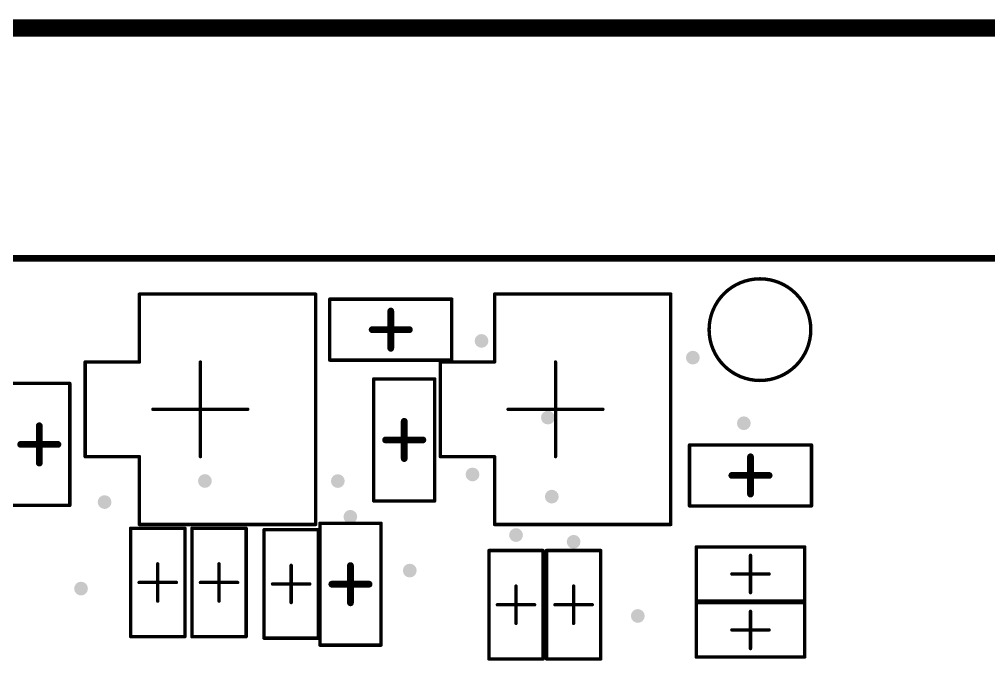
# Model space of a CAD drawing. Header units: inches. Extents: x -0.46 to 4.93, y -0.49 to 6.86.
# Drawn here: x 3.161 to 3.724, y 6.341 to 6.714 of the extents above; entities that cross this region are included whole.
import ezdxf

# ---------------------------------------------------------------- set-up
doc = ezdxf.new("R2010")
doc.units = ezdxf.units.IN
doc.header["$MEASUREMENT"] = 0
for name, color, linetype in [('Board', 6, 'Continuous'), ('Dimensions', 56, 'Continuous'), ('Top Courtyard', 56, 'Continuous'), ('Via Holes', 16, 'Continuous')]:
    doc.layers.add(name, color=color, linetype=linetype)

# ---------------------------------------------------------------- blocks, each defined once
blk = doc.blocks.new('TP_1___8')
at = {"layer": 'Top Courtyard'}
for points in [[(0.02953, 0, 0.00197, 0.00197, 1), (-0.02953, 0, 0.00197, 0.00197, 1)], [(-0.03002, 0, 0.000984, 0.000984, 1), (-0.02904, 0, 0.000984, 0.000984, 1)], [(0.02904, 0, 0.000984, 0.000984, 1), (0.03002, 0, 0.000984, 0.000984, 1)]]:
    blk.add_lwpolyline(points, format="xyseb", close=True, dxfattribs=at)
blk = doc.blocks.new('RESC1005X40X25NL05T05_44')
at = {"layer": 'Top Courtyard'}
for points in [[(0.03543, 0.01772, 0.00197, 0.00197, 0), (-0.03543, 0.01772, 0.00197, 0.00197, 0)], [(-0.03543, -0.01772, 0.00197, 0.00197, 0), (-0.03543, 0.01772, 0.00197, 0.00197, 0)], [(0.03543, -0.01772, 0.00197, 0.00197, 0), (0.03543, 0.01772, 0.00197, 0.00197, 0)], [(0, -0.01083, 0.00394, 0.00394, 0), (0, 0.01083, 0.00394, 0.00394, 0)], [(-0.01083, 0, 0.00394, 0.00394, 0), (0.01083, 0, 0.00394, 0.00394, 0)], [(0.03543, -0.01772, 0.00197, 0.00197, 0), (-0.03543, -0.01772, 0.00197, 0.00197, 0)]]:
    blk.add_lwpolyline(points, format="xyseb", dxfattribs=at)
for points in [[(-0.03592, 0.01772, 0.000984, 0.000984, 1), (-0.03494, 0.01772, 0.000984, 0.000984, 1)], [(-0.03592, 0.01772, 0.000984, 0.000984, 1), (-0.03494, 0.01772, 0.000984, 0.000984, 1)], [(0.03494, 0.01772, 0.000984, 0.000984, 1), (0.03593, 0.01772, 0.000984, 0.000984, 1)], [(0.03494, 0.01772, 0.000984, 0.000984, 1), (0.03593, 0.01772, 0.000984, 0.000984, 1)], [(-0.00098, 0.01083, 0.00197, 0.00197, 1), (0.00098, 0.01083, 0.00197, 0.00197, 1)], [(-0.01181, 0, 0.00197, 0.00197, 1), (-0.00984, 0, 0.00197, 0.00197, 1)], [(0.00984, 0, 0.00197, 0.00197, 1), (0.01181, 0, 0.00197, 0.00197, 1)], [(-0.00098, -0.01083, 0.00197, 0.00197, 1), (0.00098, -0.01083, 0.00197, 0.00197, 1)], [(-0.03592, -0.01772, 0.000984, 0.000984, 1), (-0.03494, -0.01772, 0.000984, 0.000984, 1)], [(-0.03592, -0.01772, 0.000984, 0.000984, 1), (-0.03494, -0.01772, 0.000984, 0.000984, 1)], [(0.03494, -0.01772, 0.000984, 0.000984, 1), (0.03593, -0.01772, 0.000984, 0.000984, 1)], [(0.03494, -0.01772, 0.000984, 0.000984, 1), (0.03593, -0.01772, 0.000984, 0.000984, 1)]]:
    blk.add_lwpolyline(points, format="xyseb", close=True, dxfattribs=at)
blk = doc.blocks.new('RESC0402_1005__L_45')
at = {"layer": 'Top Courtyard'}
for points in [[(-0.0315, 0.01575, 0.00197, 0.00197, 0), (-0.0315, -0.01575, 0.00197, 0.00197, 0)], [(-0.0315, 0.01575, 0.00197, 0.00197, 0), (0.0315, 0.01575, 0.00197, 0.00197, 0)], [(0, 0.01083, 0.00197, 0.00197, 0), (0, -0.01083, 0.00197, 0.00197, 0)], [(0.0315, 0.01575, 0.00197, 0.00197, 0), (0.0315, -0.01575, 0.00197, 0.00197, 0)], [(-0.01083, 0, 0.00197, 0.00197, 0), (0.01083, 0, 0.00197, 0.00197, 0)], [(0.0315, -0.01575, 0.00197, 0.00197, 0), (-0.0315, -0.01575, 0.00197, 0.00197, 0)]]:
    blk.add_lwpolyline(points, format="xyseb", dxfattribs=at)
for points in [[(-0.03199, 0.01575, 0.000984, 0.000984, 1), (-0.031, 0.01575, 0.000984, 0.000984, 1)], [(-0.03199, 0.01575, 0.000984, 0.000984, 1), (-0.031, 0.01575, 0.000984, 0.000984, 1)], [(-0.00049, 0.01083, 0.000984, 0.000984, 1), (0.00049, 0.01083, 0.000984, 0.000984, 1)], [(0.031, 0.01575, 0.000984, 0.000984, 1), (0.03199, 0.01575, 0.000984, 0.000984, 1)], [(0.031, 0.01575, 0.000984, 0.000984, 1), (0.03199, 0.01575, 0.000984, 0.000984, 1)], [(-0.01132, 0, 0.000984, 0.000984, 1), (-0.01033, 0, 0.000984, 0.000984, 1)], [(0.01033, 0, 0.000984, 0.000984, 1), (0.01132, 0, 0.000984, 0.000984, 1)], [(-0.00049, -0.01083, 0.000984, 0.000984, 1), (0.00049, -0.01083, 0.000984, 0.000984, 1)], [(-0.03199, -0.01575, 0.000984, 0.000984, 1), (-0.031, -0.01575, 0.000984, 0.000984, 1)], [(-0.03199, -0.01575, 0.000984, 0.000984, 1), (-0.031, -0.01575, 0.000984, 0.000984, 1)], [(0.031, -0.01575, 0.000984, 0.000984, 1), (0.03199, -0.01575, 0.000984, 0.000984, 1)], [(0.031, -0.01575, 0.000984, 0.000984, 1), (0.03199, -0.01575, 0.000984, 0.000984, 1)]]:
    blk.add_lwpolyline(points, format="xyseb", close=True, dxfattribs=at)
blk = doc.blocks.new('RESC1005X40X25NL05T05_46')
at = {"layer": 'Top Courtyard'}
for points in [[(0.03543, 0.01772, 0.00197, 0.00197, 0), (-0.03543, 0.01772, 0.00197, 0.00197, 0)], [(-0.03543, 0.01772, 0.00197, 0.00197, 0), (-0.03543, -0.01772, 0.00197, 0.00197, 0)], [(0.03543, 0.01772, 0.00197, 0.00197, 0), (0.03543, -0.01772, 0.00197, 0.00197, 0)], [(0, 0.01083, 0.00394, 0.00394, 0), (0, -0.01083, 0.00394, 0.00394, 0)], [(0.01083, 0, 0.00394, 0.00394, 0), (-0.01083, 0, 0.00394, 0.00394, 0)], [(0.03543, -0.01772, 0.00197, 0.00197, 0), (-0.03543, -0.01772, 0.00197, 0.00197, 0)]]:
    blk.add_lwpolyline(points, format="xyseb", dxfattribs=at)
for points in [[(-0.03593, 0.01772, 0.000984, 0.000984, 1), (-0.03494, 0.01772, 0.000984, 0.000984, 1)], [(-0.03593, 0.01772, 0.000984, 0.000984, 1), (-0.03494, 0.01772, 0.000984, 0.000984, 1)], [(0.03494, 0.01772, 0.000984, 0.000984, 1), (0.03593, 0.01772, 0.000984, 0.000984, 1)], [(0.03494, 0.01772, 0.000984, 0.000984, 1), (0.03593, 0.01772, 0.000984, 0.000984, 1)], [(-0.00098, 0.01083, 0.00197, 0.00197, 1), (0.00098, 0.01083, 0.00197, 0.00197, 1)], [(-0.01181, 0, 0.00197, 0.00197, 1), (-0.00984, 0, 0.00197, 0.00197, 1)], [(0.00984, 0, 0.00197, 0.00197, 1), (0.01181, 0, 0.00197, 0.00197, 1)], [(-0.00098, -0.01083, 0.00197, 0.00197, 1), (0.00098, -0.01083, 0.00197, 0.00197, 1)], [(-0.03593, -0.01772, 0.000984, 0.000984, 1), (-0.03494, -0.01772, 0.000984, 0.000984, 1)], [(-0.03593, -0.01772, 0.000984, 0.000984, 1), (-0.03494, -0.01772, 0.000984, 0.000984, 1)], [(0.03494, -0.01772, 0.000984, 0.000984, 1), (0.03593, -0.01772, 0.000984, 0.000984, 1)], [(0.03494, -0.01772, 0.000984, 0.000984, 1), (0.03593, -0.01772, 0.000984, 0.000984, 1)]]:
    blk.add_lwpolyline(points, format="xyseb", close=True, dxfattribs=at)
blk = doc.blocks.new('RESC1005X40X25NL05T05_47')
at = {"layer": 'Top Courtyard'}
for points in [[(0.03543, 0.01772, 0.00197, 0.00197, 0), (-0.03543, 0.01772, 0.00197, 0.00197, 0)], [(-0.03543, -0.01772, 0.00197, 0.00197, 0), (-0.03543, 0.01772, 0.00197, 0.00197, 0)], [(0.03543, -0.01772, 0.00197, 0.00197, 0), (0.03543, 0.01772, 0.00197, 0.00197, 0)], [(0, -0.01083, 0.00394, 0.00394, 0), (0, 0.01083, 0.00394, 0.00394, 0)], [(0.01083, 0, 0.00394, 0.00394, 0), (-0.01083, 0, 0.00394, 0.00394, 0)], [(0.03543, -0.01772, 0.00197, 0.00197, 0), (-0.03543, -0.01772, 0.00197, 0.00197, 0)]]:
    blk.add_lwpolyline(points, format="xyseb", dxfattribs=at)
for points in [[(-0.03593, 0.01772, 0.000984, 0.000984, 1), (-0.03494, 0.01772, 0.000984, 0.000984, 1)], [(-0.03593, 0.01772, 0.000984, 0.000984, 1), (-0.03494, 0.01772, 0.000984, 0.000984, 1)], [(0.03494, 0.01772, 0.000984, 0.000984, 1), (0.03593, 0.01772, 0.000984, 0.000984, 1)], [(0.03494, 0.01772, 0.000984, 0.000984, 1), (0.03593, 0.01772, 0.000984, 0.000984, 1)], [(-0.00098, 0.01083, 0.00197, 0.00197, 1), (0.00098, 0.01083, 0.00197, 0.00197, 1)], [(-0.01181, 0, 0.00197, 0.00197, 1), (-0.00984, 0, 0.00197, 0.00197, 1)], [(0.00984, 0, 0.00197, 0.00197, 1), (0.01181, 0, 0.00197, 0.00197, 1)], [(-0.00098, -0.01083, 0.00197, 0.00197, 1), (0.00098, -0.01083, 0.00197, 0.00197, 1)], [(-0.03593, -0.01772, 0.000984, 0.000984, 1), (-0.03494, -0.01772, 0.000984, 0.000984, 1)], [(-0.03593, -0.01772, 0.000984, 0.000984, 1), (-0.03494, -0.01772, 0.000984, 0.000984, 1)], [(0.03494, -0.01772, 0.000984, 0.000984, 1), (0.03593, -0.01772, 0.000984, 0.000984, 1)], [(0.03494, -0.01772, 0.000984, 0.000984, 1), (0.03593, -0.01772, 0.000984, 0.000984, 1)]]:
    blk.add_lwpolyline(points, format="xyseb", close=True, dxfattribs=at)
blk = doc.blocks.new('RESC1005X40X25NL05T05_48')
at = {"layer": 'Top Courtyard'}
for points in [[(0.03543, 0.01772, 0.00197, 0.00197, 0), (-0.03543, 0.01772, 0.00197, 0.00197, 0)], [(-0.03543, -0.01772, 0.00197, 0.00197, 0), (-0.03543, 0.01772, 0.00197, 0.00197, 0)], [(0.03543, -0.01772, 0.00197, 0.00197, 0), (0.03543, 0.01772, 0.00197, 0.00197, 0)], [(0, -0.01083, 0.00394, 0.00394, 0), (0, 0.01083, 0.00394, 0.00394, 0)], [(0.01083, 0, 0.00394, 0.00394, 0), (-0.01083, 0, 0.00394, 0.00394, 0)], [(0.03543, -0.01772, 0.00197, 0.00197, 0), (-0.03543, -0.01772, 0.00197, 0.00197, 0)]]:
    blk.add_lwpolyline(points, format="xyseb", dxfattribs=at)
for points in [[(-0.03593, 0.01772, 0.000984, 0.000984, 1), (-0.03494, 0.01772, 0.000984, 0.000984, 1)], [(-0.03593, 0.01772, 0.000984, 0.000984, 1), (-0.03494, 0.01772, 0.000984, 0.000984, 1)], [(0.03494, 0.01772, 0.000984, 0.000984, 1), (0.03593, 0.01772, 0.000984, 0.000984, 1)], [(0.03494, 0.01772, 0.000984, 0.000984, 1), (0.03593, 0.01772, 0.000984, 0.000984, 1)], [(-0.00098, 0.01083, 0.00197, 0.00197, 1), (0.00098, 0.01083, 0.00197, 0.00197, 1)], [(-0.01181, 0, 0.00197, 0.00197, 1), (-0.00984, 0, 0.00197, 0.00197, 1)], [(0.00984, 0, 0.00197, 0.00197, 1), (0.01181, 0, 0.00197, 0.00197, 1)], [(-0.00098, -0.01083, 0.00197, 0.00197, 1), (0.00098, -0.01083, 0.00197, 0.00197, 1)], [(-0.03593, -0.01772, 0.000984, 0.000984, 1), (-0.03494, -0.01772, 0.000984, 0.000984, 1)], [(-0.03593, -0.01772, 0.000984, 0.000984, 1), (-0.03494, -0.01772, 0.000984, 0.000984, 1)], [(0.03494, -0.01772, 0.000984, 0.000984, 1), (0.03593, -0.01772, 0.000984, 0.000984, 1)], [(0.03494, -0.01772, 0.000984, 0.000984, 1), (0.03593, -0.01772, 0.000984, 0.000984, 1)]]:
    blk.add_lwpolyline(points, format="xyseb", close=True, dxfattribs=at)
blk = doc.blocks.new('RESC1005X40X25NL05T05_49')
at = {"layer": 'Top Courtyard'}
for points in [[(0.03543, 0.01772, 0.00197, 0.00197, 0), (-0.03543, 0.01772, 0.00197, 0.00197, 0)], [(-0.03543, 0.01772, 0.00197, 0.00197, 0), (-0.03543, -0.01772, 0.00197, 0.00197, 0)], [(0.03543, 0.01772, 0.00197, 0.00197, 0), (0.03543, -0.01772, 0.00197, 0.00197, 0)], [(0, 0.01083, 0.00394, 0.00394, 0), (0, -0.01083, 0.00394, 0.00394, 0)], [(0.01083, 0, 0.00394, 0.00394, 0), (-0.01083, 0, 0.00394, 0.00394, 0)], [(0.03543, -0.01772, 0.00197, 0.00197, 0), (-0.03543, -0.01772, 0.00197, 0.00197, 0)]]:
    blk.add_lwpolyline(points, format="xyseb", dxfattribs=at)
for points in [[(-0.03593, 0.01772, 0.000984, 0.000984, 1), (-0.03494, 0.01772, 0.000984, 0.000984, 1)], [(-0.03593, 0.01772, 0.000984, 0.000984, 1), (-0.03494, 0.01772, 0.000984, 0.000984, 1)], [(0.03494, 0.01772, 0.000984, 0.000984, 1), (0.03593, 0.01772, 0.000984, 0.000984, 1)], [(0.03494, 0.01772, 0.000984, 0.000984, 1), (0.03593, 0.01772, 0.000984, 0.000984, 1)], [(-0.00098, 0.01083, 0.00197, 0.00197, 1), (0.00098, 0.01083, 0.00197, 0.00197, 1)], [(-0.01181, 0, 0.00197, 0.00197, 1), (-0.00984, 0, 0.00197, 0.00197, 1)], [(0.00984, 0, 0.00197, 0.00197, 1), (0.01181, 0, 0.00197, 0.00197, 1)], [(-0.00098, -0.01083, 0.00197, 0.00197, 1), (0.00098, -0.01083, 0.00197, 0.00197, 1)], [(-0.03593, -0.01772, 0.000984, 0.000984, 1), (-0.03494, -0.01772, 0.000984, 0.000984, 1)], [(-0.03593, -0.01772, 0.000984, 0.000984, 1), (-0.03494, -0.01772, 0.000984, 0.000984, 1)], [(0.03494, -0.01772, 0.000984, 0.000984, 1), (0.03593, -0.01772, 0.000984, 0.000984, 1)], [(0.03494, -0.01772, 0.000984, 0.000984, 1), (0.03593, -0.01772, 0.000984, 0.000984, 1)]]:
    blk.add_lwpolyline(points, format="xyseb", close=True, dxfattribs=at)
blk = doc.blocks.new('BAT54CLT1G_50')
at = {"layer": 'Top Courtyard'}
for points in [[(-0.02749, 0.06693, 0.00197, 0.00197, 0), (-0.02749, 0.03543, 0.00197, 0.00197, 0)], [(-0.02749, 0.06693, 0.00197, 0.00197, 0), (0.02749, 0.06693, 0.00197, 0.00197, 0)], [(0.02749, 0.06693, 0.00197, 0.00197, 0), (0.02749, 0.03543, 0.00197, 0.00197, 0)], [(-0.06693, 0.03543, 0.00197, 0.00197, 0), (-0.02749, 0.03543, 0.00197, 0.00197, 0)], [(-0.06693, 0.03543, 0.00197, 0.00197, 0), (-0.06693, -0.06693, 0.00197, 0.00197, 0)], [(0.02749, 0.03543, 0.00197, 0.00197, 0), (0.06693, 0.03543, 0.00197, 0.00197, 0)], [(0.06693, 0.03543, 0.00197, 0.00197, 0), (0.06693, -0.06693, 0.00197, 0.00197, 0)], [(0, 0.02756, 0.00197, 0.00197, 0), (0, 0, 0.00197, 0.00197, 0)], [(-0.02749, 0, 0.00197, 0.00197, 0), (0.00007, 0, 0.00197, 0.00197, 0)], [(-0.00007, 0, 0.00197, 0.00197, 0), (0.02749, 0, 0.00197, 0.00197, 0)], [(0, 0.00007, 0.00197, 0.00197, 0), (0, -0.02749, 0.00197, 0.00197, 0)], [(-0.06693, -0.06693, 0.00197, 0.00197, 0), (0.06693, -0.06693, 0.00197, 0.00197, 0)]]:
    blk.add_lwpolyline(points, format="xyseb", dxfattribs=at)
for points in [[(-0.02798, 0.06693, 0.000984, 0.000984, 1), (-0.027, 0.06693, 0.000984, 0.000984, 1)], [(-0.02798, 0.06693, 0.000984, 0.000984, 1), (-0.027, 0.06693, 0.000984, 0.000984, 1)], [(0.027, 0.06693, 0.000984, 0.000984, 1), (0.02798, 0.06693, 0.000984, 0.000984, 1)], [(0.027, 0.06693, 0.000984, 0.000984, 1), (0.02798, 0.06693, 0.000984, 0.000984, 1)], [(-0.06742, 0.03543, 0.000984, 0.000984, 1), (-0.06644, 0.03543, 0.000984, 0.000984, 1)], [(-0.06742, 0.03543, 0.000984, 0.000984, 1), (-0.06644, 0.03543, 0.000984, 0.000984, 1)], [(-0.02798, 0.03543, 0.000984, 0.000984, 1), (-0.027, 0.03543, 0.000984, 0.000984, 1)], [(-0.02798, 0.03543, 0.000984, 0.000984, 1), (-0.027, 0.03543, 0.000984, 0.000984, 1)], [(0.027, 0.03543, 0.000984, 0.000984, 1), (0.02798, 0.03543, 0.000984, 0.000984, 1)], [(0.027, 0.03543, 0.000984, 0.000984, 1), (0.02798, 0.03543, 0.000984, 0.000984, 1)], [(0.06644, 0.03543, 0.000984, 0.000984, 1), (0.06742, 0.03543, 0.000984, 0.000984, 1)], [(0.06644, 0.03543, 0.000984, 0.000984, 1), (0.06742, 0.03543, 0.000984, 0.000984, 1)], [(-0.00049, 0.02756, 0.000984, 0.000984, 1), (0.00049, 0.02756, 0.000984, 0.000984, 1)], [(-0.02798, 0, 0.000984, 0.000984, 1), (-0.027, 0, 0.000984, 0.000984, 1)], [(-0.00056, 0, 0.000984, 0.000984, 1), (0.00042, 0, 0.000984, 0.000984, 1)], [(-0.00049, 0.00007, 0.000984, 0.000984, 1), (0.00049, 0.00007, 0.000984, 0.000984, 1)], [(-0.00049, 0, 0.000984, 0.000984, 1), (0.00049, 0, 0.000984, 0.000984, 1)], [(-0.00042, 0, 0.000984, 0.000984, 1), (0.00056, 0, 0.000984, 0.000984, 1)], [(0.027, 0, 0.000984, 0.000984, 1), (0.02798, 0, 0.000984, 0.000984, 1)], [(-0.00049, -0.02749, 0.000984, 0.000984, 1), (0.00049, -0.02749, 0.000984, 0.000984, 1)], [(-0.06742, -0.06693, 0.000984, 0.000984, 1), (-0.06644, -0.06693, 0.000984, 0.000984, 1)], [(-0.06742, -0.06693, 0.000984, 0.000984, 1), (-0.06644, -0.06693, 0.000984, 0.000984, 1)], [(0.06644, -0.06693, 0.000984, 0.000984, 1), (0.06742, -0.06693, 0.000984, 0.000984, 1)], [(0.06644, -0.06693, 0.000984, 0.000984, 1), (0.06742, -0.06693, 0.000984, 0.000984, 1)]]:
    blk.add_lwpolyline(points, format="xyseb", close=True, dxfattribs=at)
blk = doc.blocks.new('BAT54CLT1G_51')
at = {"layer": 'Top Courtyard'}
for points in [[(-0.02749, 0.06693, 0.00197, 0.00197, 0), (-0.02749, 0.03543, 0.00197, 0.00197, 0)], [(-0.02749, 0.06693, 0.00197, 0.00197, 0), (0.02749, 0.06693, 0.00197, 0.00197, 0)], [(0.02749, 0.06693, 0.00197, 0.00197, 0), (0.02749, 0.03543, 0.00197, 0.00197, 0)], [(-0.06693, 0.03543, 0.00197, 0.00197, 0), (-0.02749, 0.03543, 0.00197, 0.00197, 0)], [(-0.06693, 0.03543, 0.00197, 0.00197, 0), (-0.06693, -0.06693, 0.00197, 0.00197, 0)], [(0.02749, 0.03543, 0.00197, 0.00197, 0), (0.06693, 0.03543, 0.00197, 0.00197, 0)], [(0.06693, 0.03543, 0.00197, 0.00197, 0), (0.06693, -0.06693, 0.00197, 0.00197, 0)], [(0, 0.02756, 0.00197, 0.00197, 0), (0, 0, 0.00197, 0.00197, 0)], [(-0.02749, 0, 0.00197, 0.00197, 0), (0.00007, 0, 0.00197, 0.00197, 0)], [(-0.00007, 0, 0.00197, 0.00197, 0), (0.02749, 0, 0.00197, 0.00197, 0)], [(0, 0.00007, 0.00197, 0.00197, 0), (0, -0.02749, 0.00197, 0.00197, 0)], [(-0.06693, -0.06693, 0.00197, 0.00197, 0), (0.06693, -0.06693, 0.00197, 0.00197, 0)]]:
    blk.add_lwpolyline(points, format="xyseb", dxfattribs=at)
for points in [[(-0.02798, 0.06693, 0.000984, 0.000984, 1), (-0.027, 0.06693, 0.000984, 0.000984, 1)], [(-0.02798, 0.06693, 0.000984, 0.000984, 1), (-0.027, 0.06693, 0.000984, 0.000984, 1)], [(0.027, 0.06693, 0.000984, 0.000984, 1), (0.02798, 0.06693, 0.000984, 0.000984, 1)], [(0.027, 0.06693, 0.000984, 0.000984, 1), (0.02798, 0.06693, 0.000984, 0.000984, 1)], [(-0.06742, 0.03543, 0.000984, 0.000984, 1), (-0.06644, 0.03543, 0.000984, 0.000984, 1)], [(-0.06742, 0.03543, 0.000984, 0.000984, 1), (-0.06644, 0.03543, 0.000984, 0.000984, 1)], [(-0.02798, 0.03543, 0.000984, 0.000984, 1), (-0.027, 0.03543, 0.000984, 0.000984, 1)], [(-0.02798, 0.03543, 0.000984, 0.000984, 1), (-0.027, 0.03543, 0.000984, 0.000984, 1)], [(0.027, 0.03543, 0.000984, 0.000984, 1), (0.02798, 0.03543, 0.000984, 0.000984, 1)], [(0.027, 0.03543, 0.000984, 0.000984, 1), (0.02798, 0.03543, 0.000984, 0.000984, 1)], [(0.06644, 0.03543, 0.000984, 0.000984, 1), (0.06742, 0.03543, 0.000984, 0.000984, 1)], [(0.06644, 0.03543, 0.000984, 0.000984, 1), (0.06742, 0.03543, 0.000984, 0.000984, 1)], [(-0.00049, 0.02756, 0.000984, 0.000984, 1), (0.00049, 0.02756, 0.000984, 0.000984, 1)], [(-0.02798, 0, 0.000984, 0.000984, 1), (-0.027, 0, 0.000984, 0.000984, 1)], [(-0.00056, 0, 0.000984, 0.000984, 1), (0.00042, 0, 0.000984, 0.000984, 1)], [(-0.00049, 0.00007, 0.000984, 0.000984, 1), (0.00049, 0.00007, 0.000984, 0.000984, 1)], [(-0.00049, 0, 0.000984, 0.000984, 1), (0.00049, 0, 0.000984, 0.000984, 1)], [(-0.00042, 0, 0.000984, 0.000984, 1), (0.00056, 0, 0.000984, 0.000984, 1)], [(0.027, 0, 0.000984, 0.000984, 1), (0.02798, 0, 0.000984, 0.000984, 1)], [(-0.00049, -0.02749, 0.000984, 0.000984, 1), (0.00049, -0.02749, 0.000984, 0.000984, 1)], [(-0.06742, -0.06693, 0.000984, 0.000984, 1), (-0.06644, -0.06693, 0.000984, 0.000984, 1)], [(-0.06742, -0.06693, 0.000984, 0.000984, 1), (-0.06644, -0.06693, 0.000984, 0.000984, 1)], [(0.06644, -0.06693, 0.000984, 0.000984, 1), (0.06742, -0.06693, 0.000984, 0.000984, 1)], [(0.06644, -0.06693, 0.000984, 0.000984, 1), (0.06742, -0.06693, 0.000984, 0.000984, 1)]]:
    blk.add_lwpolyline(points, format="xyseb", close=True, dxfattribs=at)
blk = doc.blocks.new('RESC0402_1005__L_409')
at = {"layer": 'Top Courtyard'}
for points in [[(-0.0315, -0.01575, 0.00197, 0.00197, 0), (-0.0315, 0.01575, 0.00197, 0.00197, 0)], [(0.0315, 0.01575, 0.00197, 0.00197, 0), (-0.0315, 0.01575, 0.00197, 0.00197, 0)], [(0, -0.01083, 0.00197, 0.00197, 0), (0, 0.01083, 0.00197, 0.00197, 0)], [(0.0315, -0.01575, 0.00197, 0.00197, 0), (0.0315, 0.01575, 0.00197, 0.00197, 0)], [(0.01083, 0, 0.00197, 0.00197, 0), (-0.01083, 0, 0.00197, 0.00197, 0)], [(0.0315, -0.01575, 0.00197, 0.00197, 0), (-0.0315, -0.01575, 0.00197, 0.00197, 0)]]:
    blk.add_lwpolyline(points, format="xyseb", dxfattribs=at)
for points in [[(-0.03199, 0.01575, 0.000984, 0.000984, 1), (-0.031, 0.01575, 0.000984, 0.000984, 1)], [(-0.03199, 0.01575, 0.000984, 0.000984, 1), (-0.031, 0.01575, 0.000984, 0.000984, 1)], [(-0.00049, 0.01083, 0.000984, 0.000984, 1), (0.00049, 0.01083, 0.000984, 0.000984, 1)], [(0.031, 0.01575, 0.000984, 0.000984, 1), (0.03199, 0.01575, 0.000984, 0.000984, 1)], [(0.031, 0.01575, 0.000984, 0.000984, 1), (0.03199, 0.01575, 0.000984, 0.000984, 1)], [(-0.01132, 0, 0.000984, 0.000984, 1), (-0.01033, 0, 0.000984, 0.000984, 1)], [(0.01033, 0, 0.000984, 0.000984, 1), (0.01132, 0, 0.000984, 0.000984, 1)], [(-0.00049, -0.01083, 0.000984, 0.000984, 1), (0.00049, -0.01083, 0.000984, 0.000984, 1)], [(-0.03199, -0.01575, 0.000984, 0.000984, 1), (-0.031, -0.01575, 0.000984, 0.000984, 1)], [(-0.03199, -0.01575, 0.000984, 0.000984, 1), (-0.031, -0.01575, 0.000984, 0.000984, 1)], [(0.031, -0.01575, 0.000984, 0.000984, 1), (0.03199, -0.01575, 0.000984, 0.000984, 1)], [(0.031, -0.01575, 0.000984, 0.000984, 1), (0.03199, -0.01575, 0.000984, 0.000984, 1)]]:
    blk.add_lwpolyline(points, format="xyseb", close=True, dxfattribs=at)
blk = doc.blocks.new('RESC0402_1005__L_410')
at = {"layer": 'Top Courtyard'}
for points in [[(-0.0315, -0.01575, 0.00197, 0.00197, 0), (-0.0315, 0.01575, 0.00197, 0.00197, 0)], [(0.0315, 0.01575, 0.00197, 0.00197, 0), (-0.0315, 0.01575, 0.00197, 0.00197, 0)], [(0, -0.01083, 0.00197, 0.00197, 0), (0, 0.01083, 0.00197, 0.00197, 0)], [(0.0315, -0.01575, 0.00197, 0.00197, 0), (0.0315, 0.01575, 0.00197, 0.00197, 0)], [(-0.01083, 0, 0.00197, 0.00197, 0), (0.01083, 0, 0.00197, 0.00197, 0)], [(-0.0315, -0.01575, 0.00197, 0.00197, 0), (0.0315, -0.01575, 0.00197, 0.00197, 0)]]:
    blk.add_lwpolyline(points, format="xyseb", dxfattribs=at)
for points in [[(-0.03199, 0.01575, 0.000984, 0.000984, 1), (-0.031, 0.01575, 0.000984, 0.000984, 1)], [(-0.03199, 0.01575, 0.000984, 0.000984, 1), (-0.031, 0.01575, 0.000984, 0.000984, 1)], [(-0.00049, 0.01083, 0.000984, 0.000984, 1), (0.00049, 0.01083, 0.000984, 0.000984, 1)], [(0.031, 0.01575, 0.000984, 0.000984, 1), (0.03199, 0.01575, 0.000984, 0.000984, 1)], [(0.031, 0.01575, 0.000984, 0.000984, 1), (0.03199, 0.01575, 0.000984, 0.000984, 1)], [(-0.01132, 0, 0.000984, 0.000984, 1), (-0.01033, 0, 0.000984, 0.000984, 1)], [(0.01033, 0, 0.000984, 0.000984, 1), (0.01132, 0, 0.000984, 0.000984, 1)], [(-0.00049, -0.01083, 0.000984, 0.000984, 1), (0.00049, -0.01083, 0.000984, 0.000984, 1)], [(-0.03199, -0.01575, 0.000984, 0.000984, 1), (-0.031, -0.01575, 0.000984, 0.000984, 1)], [(-0.03199, -0.01575, 0.000984, 0.000984, 1), (-0.031, -0.01575, 0.000984, 0.000984, 1)], [(0.031, -0.01575, 0.000984, 0.000984, 1), (0.03199, -0.01575, 0.000984, 0.000984, 1)], [(0.031, -0.01575, 0.000984, 0.000984, 1), (0.03199, -0.01575, 0.000984, 0.000984, 1)]]:
    blk.add_lwpolyline(points, format="xyseb", close=True, dxfattribs=at)
blk = doc.blocks.new('RESC0402_1005__L_442')
at = {"layer": 'Top Courtyard'}
for points in [[(-0.0315, -0.01575, 0.00197, 0.00197, 0), (-0.0315, 0.01575, 0.00197, 0.00197, 0)], [(-0.0315, 0.01575, 0.00197, 0.00197, 0), (0.0315, 0.01575, 0.00197, 0.00197, 0)], [(0, -0.01083, 0.00197, 0.00197, 0), (0, 0.01083, 0.00197, 0.00197, 0)], [(0.0315, -0.01575, 0.00197, 0.00197, 0), (0.0315, 0.01575, 0.00197, 0.00197, 0)], [(-0.01083, 0, 0.00197, 0.00197, 0), (0.01083, 0, 0.00197, 0.00197, 0)], [(-0.0315, -0.01575, 0.00197, 0.00197, 0), (0.0315, -0.01575, 0.00197, 0.00197, 0)]]:
    blk.add_lwpolyline(points, format="xyseb", dxfattribs=at)
for points in [[(-0.03199, 0.01575, 0.000984, 0.000984, 1), (-0.031, 0.01575, 0.000984, 0.000984, 1)], [(-0.03199, 0.01575, 0.000984, 0.000984, 1), (-0.031, 0.01575, 0.000984, 0.000984, 1)], [(-0.00049, 0.01083, 0.000984, 0.000984, 1), (0.00049, 0.01083, 0.000984, 0.000984, 1)], [(0.031, 0.01575, 0.000984, 0.000984, 1), (0.03199, 0.01575, 0.000984, 0.000984, 1)], [(0.031, 0.01575, 0.000984, 0.000984, 1), (0.03199, 0.01575, 0.000984, 0.000984, 1)], [(-0.01132, 0, 0.000984, 0.000984, 1), (-0.01033, 0, 0.000984, 0.000984, 1)], [(0.01033, 0, 0.000984, 0.000984, 1), (0.01132, 0, 0.000984, 0.000984, 1)], [(-0.00049, -0.01083, 0.000984, 0.000984, 1), (0.00049, -0.01083, 0.000984, 0.000984, 1)], [(-0.03199, -0.01575, 0.000984, 0.000984, 1), (-0.031, -0.01575, 0.000984, 0.000984, 1)], [(-0.03199, -0.01575, 0.000984, 0.000984, 1), (-0.031, -0.01575, 0.000984, 0.000984, 1)], [(0.031, -0.01575, 0.000984, 0.000984, 1), (0.03199, -0.01575, 0.000984, 0.000984, 1)], [(0.031, -0.01575, 0.000984, 0.000984, 1), (0.03199, -0.01575, 0.000984, 0.000984, 1)]]:
    blk.add_lwpolyline(points, format="xyseb", close=True, dxfattribs=at)
blk = doc.blocks.new('RESC0402_1005__L_653')
at = {"layer": 'Top Courtyard'}
for points in [[(-0.0315, -0.01575, 0.00197, 0.00197, 0), (-0.0315, 0.01575, 0.00197, 0.00197, 0)], [(0.0315, 0.01575, 0.00197, 0.00197, 0), (-0.0315, 0.01575, 0.00197, 0.00197, 0)], [(0, -0.01083, 0.00197, 0.00197, 0), (0, 0.01083, 0.00197, 0.00197, 0)], [(0.0315, -0.01575, 0.00197, 0.00197, 0), (0.0315, 0.01575, 0.00197, 0.00197, 0)], [(0.01083, 0, 0.00197, 0.00197, 0), (-0.01083, 0, 0.00197, 0.00197, 0)], [(-0.0315, -0.01575, 0.00197, 0.00197, 0), (0.0315, -0.01575, 0.00197, 0.00197, 0)]]:
    blk.add_lwpolyline(points, format="xyseb", dxfattribs=at)
for points in [[(-0.03199, 0.01575, 0.000984, 0.000984, 1), (-0.031, 0.01575, 0.000984, 0.000984, 1)], [(-0.03199, 0.01575, 0.000984, 0.000984, 1), (-0.031, 0.01575, 0.000984, 0.000984, 1)], [(-0.00049, 0.01083, 0.000984, 0.000984, 1), (0.00049, 0.01083, 0.000984, 0.000984, 1)], [(0.031, 0.01575, 0.000984, 0.000984, 1), (0.03199, 0.01575, 0.000984, 0.000984, 1)], [(0.031, 0.01575, 0.000984, 0.000984, 1), (0.03199, 0.01575, 0.000984, 0.000984, 1)], [(-0.01132, 0, 0.000984, 0.000984, 1), (-0.01033, 0, 0.000984, 0.000984, 1)], [(0.01033, 0, 0.000984, 0.000984, 1), (0.01132, 0, 0.000984, 0.000984, 1)], [(-0.00049, -0.01083, 0.000984, 0.000984, 1), (0.00049, -0.01083, 0.000984, 0.000984, 1)], [(-0.03199, -0.01575, 0.000984, 0.000984, 1), (-0.031, -0.01575, 0.000984, 0.000984, 1)], [(-0.03199, -0.01575, 0.000984, 0.000984, 1), (-0.031, -0.01575, 0.000984, 0.000984, 1)], [(0.031, -0.01575, 0.000984, 0.000984, 1), (0.03199, -0.01575, 0.000984, 0.000984, 1)], [(0.031, -0.01575, 0.000984, 0.000984, 1), (0.03199, -0.01575, 0.000984, 0.000984, 1)]]:
    blk.add_lwpolyline(points, format="xyseb", close=True, dxfattribs=at)
blk = doc.blocks.new('RESC0402_1005__L_659')
at = {"layer": 'Top Courtyard'}
for points in [[(-0.0315, 0.01575, 0.00197, 0.00197, 0), (-0.0315, -0.01575, 0.00197, 0.00197, 0)], [(-0.0315, 0.01575, 0.00197, 0.00197, 0), (0.0315, 0.01575, 0.00197, 0.00197, 0)], [(0, 0.01083, 0.00197, 0.00197, 0), (0, -0.01083, 0.00197, 0.00197, 0)], [(0.0315, 0.01575, 0.00197, 0.00197, 0), (0.0315, -0.01575, 0.00197, 0.00197, 0)], [(-0.01083, 0, 0.00197, 0.00197, 0), (0.01083, 0, 0.00197, 0.00197, 0)], [(-0.0315, -0.01575, 0.00197, 0.00197, 0), (0.0315, -0.01575, 0.00197, 0.00197, 0)]]:
    blk.add_lwpolyline(points, format="xyseb", dxfattribs=at)
for points in [[(-0.03199, 0.01575, 0.000984, 0.000984, 1), (-0.031, 0.01575, 0.000984, 0.000984, 1)], [(-0.03199, 0.01575, 0.000984, 0.000984, 1), (-0.031, 0.01575, 0.000984, 0.000984, 1)], [(-0.00049, 0.01083, 0.000984, 0.000984, 1), (0.00049, 0.01083, 0.000984, 0.000984, 1)], [(0.031, 0.01575, 0.000984, 0.000984, 1), (0.03199, 0.01575, 0.000984, 0.000984, 1)], [(0.031, 0.01575, 0.000984, 0.000984, 1), (0.03199, 0.01575, 0.000984, 0.000984, 1)], [(-0.01132, 0, 0.000984, 0.000984, 1), (-0.01033, 0, 0.000984, 0.000984, 1)], [(0.01033, 0, 0.000984, 0.000984, 1), (0.01132, 0, 0.000984, 0.000984, 1)], [(-0.00049, -0.01083, 0.000984, 0.000984, 1), (0.00049, -0.01083, 0.000984, 0.000984, 1)], [(-0.03199, -0.01575, 0.000984, 0.000984, 1), (-0.031, -0.01575, 0.000984, 0.000984, 1)], [(-0.03199, -0.01575, 0.000984, 0.000984, 1), (-0.031, -0.01575, 0.000984, 0.000984, 1)], [(0.031, -0.01575, 0.000984, 0.000984, 1), (0.03199, -0.01575, 0.000984, 0.000984, 1)], [(0.031, -0.01575, 0.000984, 0.000984, 1), (0.03199, -0.01575, 0.000984, 0.000984, 1)]]:
    blk.add_lwpolyline(points, format="xyseb", close=True, dxfattribs=at)
blk = doc.blocks.new('RESC0402_1005__L_716')
at = {"layer": 'Top Courtyard'}
for points in [[(-0.0315, 0.01575, 0.00197, 0.00197, 0), (-0.0315, -0.01575, 0.00197, 0.00197, 0)], [(0.0315, 0.01575, 0.00197, 0.00197, 0), (-0.0315, 0.01575, 0.00197, 0.00197, 0)], [(0, 0.01083, 0.00197, 0.00197, 0), (0, -0.01083, 0.00197, 0.00197, 0)], [(0.0315, 0.01575, 0.00197, 0.00197, 0), (0.0315, -0.01575, 0.00197, 0.00197, 0)], [(0.01083, 0, 0.00197, 0.00197, 0), (-0.01083, 0, 0.00197, 0.00197, 0)], [(0.0315, -0.01575, 0.00197, 0.00197, 0), (-0.0315, -0.01575, 0.00197, 0.00197, 0)]]:
    blk.add_lwpolyline(points, format="xyseb", dxfattribs=at)
for points in [[(-0.03199, 0.01575, 0.000984, 0.000984, 1), (-0.031, 0.01575, 0.000984, 0.000984, 1)], [(-0.03199, 0.01575, 0.000984, 0.000984, 1), (-0.031, 0.01575, 0.000984, 0.000984, 1)], [(-0.00049, 0.01083, 0.000984, 0.000984, 1), (0.00049, 0.01083, 0.000984, 0.000984, 1)], [(0.031, 0.01575, 0.000984, 0.000984, 1), (0.03199, 0.01575, 0.000984, 0.000984, 1)], [(0.031, 0.01575, 0.000984, 0.000984, 1), (0.03199, 0.01575, 0.000984, 0.000984, 1)], [(-0.01132, 0, 0.000984, 0.000984, 1), (-0.01033, 0, 0.000984, 0.000984, 1)], [(0.01033, 0, 0.000984, 0.000984, 1), (0.01132, 0, 0.000984, 0.000984, 1)], [(-0.00049, -0.01083, 0.000984, 0.000984, 1), (0.00049, -0.01083, 0.000984, 0.000984, 1)], [(-0.03199, -0.01575, 0.000984, 0.000984, 1), (-0.031, -0.01575, 0.000984, 0.000984, 1)], [(-0.03199, -0.01575, 0.000984, 0.000984, 1), (-0.031, -0.01575, 0.000984, 0.000984, 1)], [(0.031, -0.01575, 0.000984, 0.000984, 1), (0.03199, -0.01575, 0.000984, 0.000984, 1)], [(0.031, -0.01575, 0.000984, 0.000984, 1), (0.03199, -0.01575, 0.000984, 0.000984, 1)]]:
    blk.add_lwpolyline(points, format="xyseb", close=True, dxfattribs=at)

msp = doc.modelspace()

# ---------------------------------------------------------------- hatches: boundary and pattern name
at = {"layer": 'Via Holes'}
h = msp.add_hatch(color=7, dxfattribs=at)
edge = h.paths.add_edge_path()
edge.add_arc((3.42984, 6.52683), 0.004, 0, 360)
h = msp.add_hatch(color=7, dxfattribs=at)
edge = h.paths.add_edge_path()
edge.add_arc((3.55258, 6.51713), 0.004, 0, 360)
h = msp.add_hatch(color=7, dxfattribs=at)
edge = h.paths.add_edge_path()
edge.add_arc((3.46837, 6.48228), 0.004, 0, 360)
h = msp.add_hatch(color=7, dxfattribs=at)
edge = h.paths.add_edge_path()
edge.add_arc((3.58219, 6.47901), 0.004, 0, 360)
h = msp.add_hatch(color=7, dxfattribs=at)
edge = h.paths.add_edge_path()
edge.add_arc((3.42459, 6.44923), 0.004, 0, 360)
h = msp.add_hatch(color=7, dxfattribs=at)
edge = h.paths.add_edge_path()
edge.add_arc((3.26918, 6.44545), 0.004, 0, 360)
h = msp.add_hatch(color=7, dxfattribs=at)
edge = h.paths.add_edge_path()
edge.add_arc((3.34637, 6.44541), 0.004, 0, 360)
h = msp.add_hatch(color=7, dxfattribs=at)
edge = h.paths.add_edge_path()
edge.add_arc((3.47065, 6.43636), 0.004, 0, 360)
h = msp.add_hatch(color=7, dxfattribs=at)
edge = h.paths.add_edge_path()
edge.add_arc((3.21091, 6.4332), 0.004, 0, 360)
h = msp.add_hatch(color=7, dxfattribs=at)
edge = h.paths.add_edge_path()
edge.add_arc((3.35364, 6.42466), 0.004, 0, 360)
h = msp.add_hatch(color=7, dxfattribs=at)
edge = h.paths.add_edge_path()
edge.add_arc((3.44986, 6.41403), 0.004, 0, 360)
h = msp.add_hatch(color=7, dxfattribs=at)
edge = h.paths.add_edge_path()
edge.add_arc((3.48332, 6.41012), 0.004, 0, 360)
h = msp.add_hatch(color=7, dxfattribs=at)
edge = h.paths.add_edge_path()
edge.add_arc((3.38816, 6.3934), 0.004, 0, 360)
h = msp.add_hatch(color=7, dxfattribs=at)
edge = h.paths.add_edge_path()
edge.add_arc((3.19722, 6.38293), 0.004, 0, 360)
h = msp.add_hatch(color=7, dxfattribs=at)
edge = h.paths.add_edge_path()
edge.add_arc((3.52061, 6.36703), 0.004, 0, 360)

# ---------------------------------------------------------------- linework, layer by layer
at = {"layer": 'Board'}
msp.add_lwpolyline([(0, 6.5748, 0.00394, 0.00394, 0), (4.64567, 6.5748, 0.00394, 0.00394, 0)], format="xyseb", dxfattribs=at)
at = {"layer": 'Dimensions'}
msp.add_lwpolyline([(2.42496, 6.70866, 0.01, 0.01, 0), (4.48819, 6.70866, 0.01, 0.01, 0)], format="xyseb", dxfattribs=at)

# ---------------------------------------------------------------- block references
for name, p, rotation in [('TP_1___8', (3.59154, 6.53338), 90), ('BAT54CLT1G_50', (3.26655, 6.48709), 90), ('BAT54CLT1G_51', (3.47283, 6.48709), 90), ('RESC1005X40X25NL05T05_46', (3.37713, 6.53338), 180), ('RESC1005X40X25NL05T05_47', (3.17299, 6.46671), 270), ('RESC1005X40X25NL05T05_48', (3.38493, 6.4693), 270), ('RESC1005X40X25NL05T05_49', (3.58605, 6.44868), 180), ('RESC0402_1005__L_659', (3.2418, 6.38649), 90), ('RESC0402_1005__L_653', (3.27739, 6.38649), 270), ('RESC0402_1005__L_409', (3.31927, 6.38562), 270), ('RESC1005X40X25NL05T05_44', (3.35371, 6.38549), 270), ('RESC0402_1005__L_716', (3.58605, 6.39142), 180), ('RESC0402_1005__L_410', (3.44986, 6.37356), 270), ('RESC0402_1005__L_45', (3.48332, 6.37356), 90)]:
    msp.add_blockref(name, p, dxfattribs=dict(rotation=rotation))
msp.add_blockref('RESC0402_1005__L_442', (3.58605, 6.35894))

doc.saveas('drawing.dxf')
